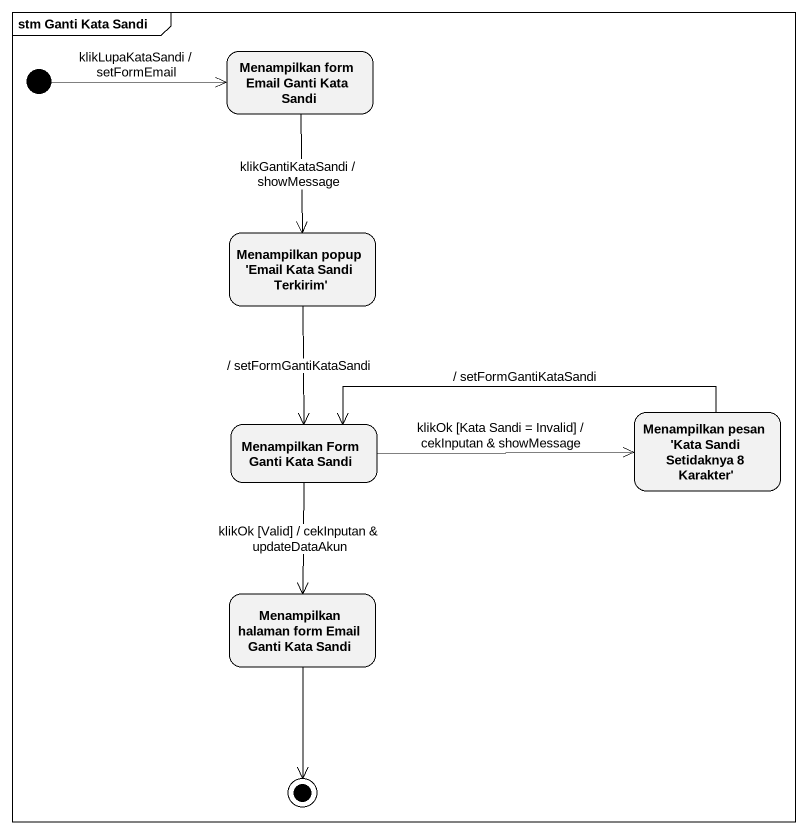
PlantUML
@startuml
mainframe stm Ganti Kata Sandi
hide empty description
state "Menampilkan form Email Ganti Kata Sandi" as Menampilkan_form_Email
state "Menampilkan popup 'Email Kata Sandi Terkirim'" as Menampilkan_popup_Email
state "Menampilkan Form Ganti Kata Sandi" as Menampilkan_Form_Ganti_Kata
state "Menampilkan pesan 'Kata Sandi Setidaknya 8 Karakter'" as Menampilkan_pesan_Kata
state "Menampilkan halaman form Email Ganti Kata Sandi" as Menampilkan_halaman_form
[*] -right-> Menampilkan_form_Email : klikLupaKataSandi / setFormEmail
Menampilkan_form_Email --> Menampilkan_popup_Email : klikGantiKataSandi / showMessage
Menampilkan_popup_Email --> Menampilkan_Form_Ganti_Kata : / setFormGantiKataSandi
Menampilkan_Form_Ganti_Kata -right-> Menampilkan_pesan_Kata : klikOk [Kata Sandi = Invalid] / cekInputan & showMessage
Menampilkan_Form_Ganti_Kata --> Menampilkan_halaman_form : klikOk [Valid] / cekInputan & updateDataAkun
Menampilkan_pesan_Kata -left-> Menampilkan_Form_Ganti_Kata : / setFormGantiKataSandi
Menampilkan_halaman_form --> [*]
@enduml
